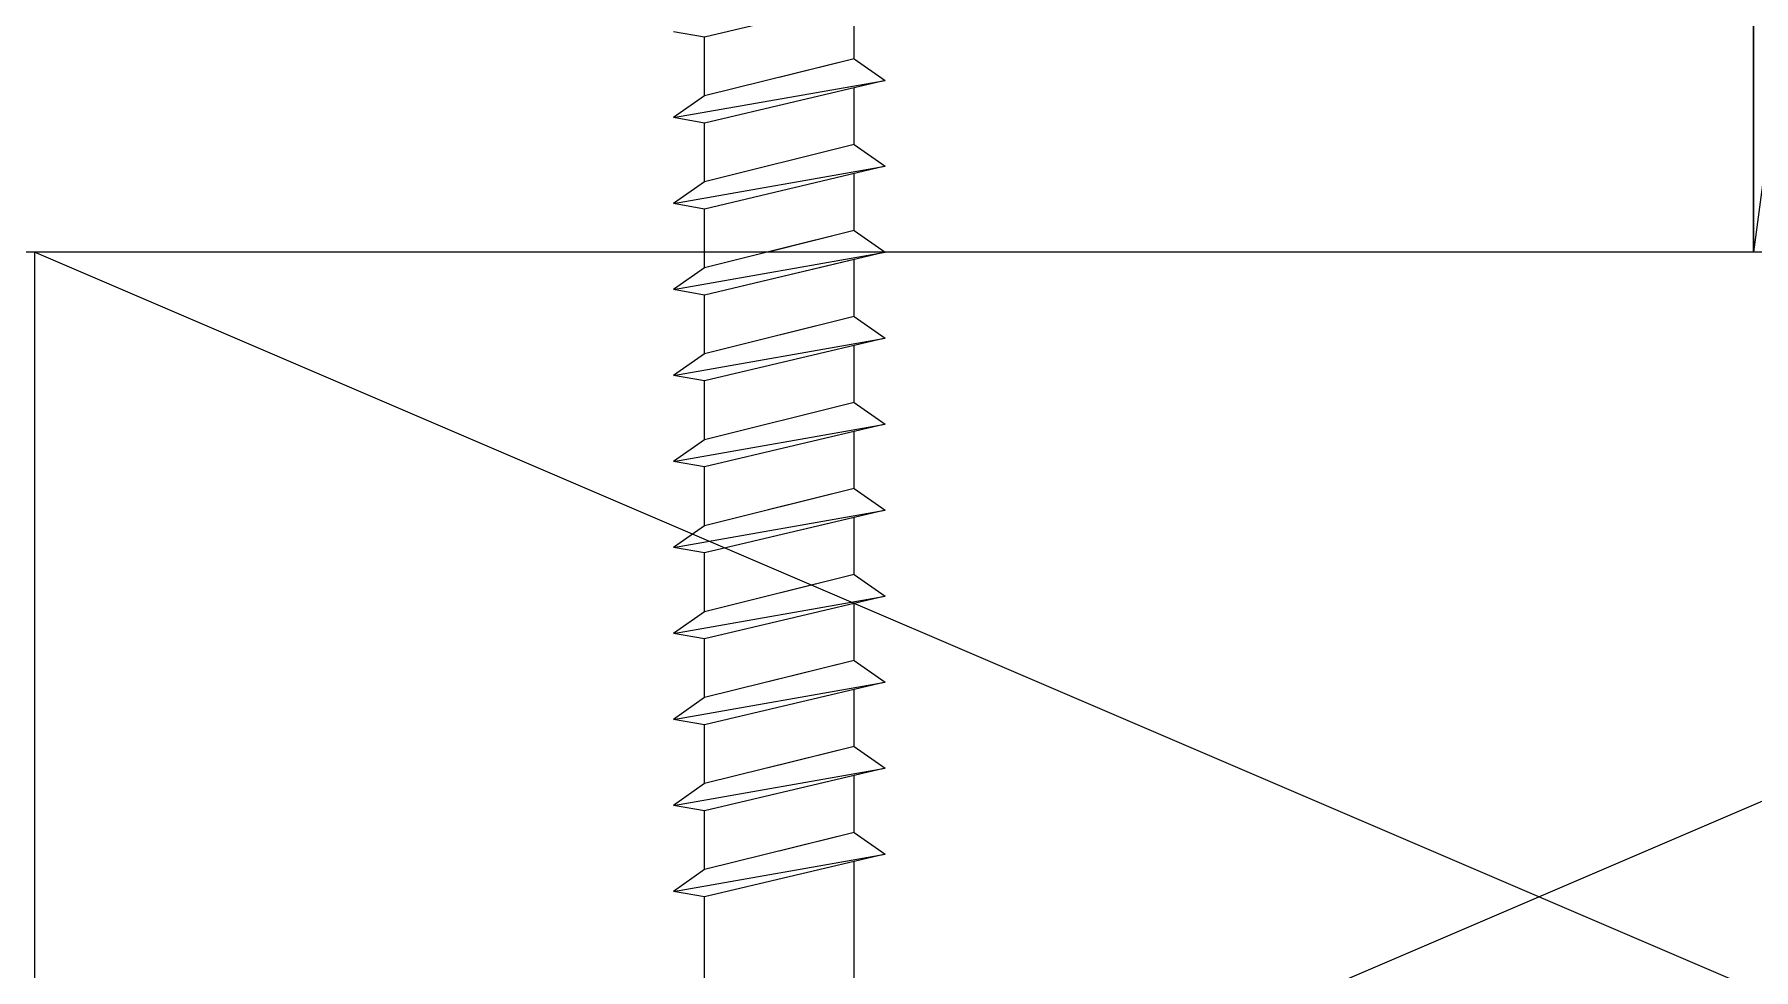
# Model space of a CAD drawing. Header units: inches. Extents: x -2661 to 42767, y -1222 to 9099.
# Drawn here: x -2229.304 to -2227.304, y 2647.681 to 2648.769 of the extents above; entities that cross this region are included whole.
import ezdxf

# ---------------------------------------------------------------- set-up
doc = ezdxf.new("R2010")
doc.units = ezdxf.units.IN
doc.header["$LTSCALE"] = 12
doc.header["$MEASUREMENT"] = 0
doc.layers.get('0').update_dxf_attribs({"linetype": 'CONTINUOUS'})
for name, color, linetype in [('S-EXISTING', 1, 'CONTINUOUS'), ('S-FASTENERS', 2, 'CONTINUOUS'), ('S-SIMPSON', 2, 'CONTINUOUS'), ('S-WOOD', 3, 'CONTINUOUS')]:
    doc.layers.add(name, color=color, linetype=linetype)

# ---------------------------------------------------------------- blocks, each defined once
blk = doc.blocks.new('*U1163')
at = {"layer": 'S-WOOD', "color": 1}
for p, q in [((1.5, -3.5), (0, 0)), ((1.5, 0), (0, -3.5))]:
    blk.add_line(p, q, dxfattribs=at)
at = {"layer": 'S-WOOD', "color": 2}
blk.add_lwpolyline([(1.5, -3.5), (0, -3.5), (0, 0), (1.5, 0)], close=True, dxfattribs=at)
blk = doc.blocks.new('*U1162')
at = {"layer": 'S-WOOD', "color": 1}
blk.add_line((1.5, 0), (0, -11.25), dxfattribs=at)
at = {"layer": 'S-WOOD', "color": 2}
blk.add_lwpolyline([(1.5, -11.25), (0, -11.25), (0, 0), (1.5, 0)], close=True, dxfattribs=at)
blk = doc.blocks.new('*U1658')
blk.add_lwpolyline([(0, 11.25), (0, 0), (3.5, 0), (3.5, 11.25)], close=True)
blk = doc.blocks.new('SDS.25X8-f')
at = {"layer": 'S-SIMPSON'}
for p, q in [((-0.087, -0.536), (-0.087, -3.7912)), ((0.087, -0.5316), (0.087, -3.75))]:
    blk.add_line(p, q, dxfattribs=at)
at = {"layer": 'S-SIMPSON', "color": 1}
for p, q in [((-0.123, -3.7997), (0.087, -3.75)), ((-0.123, -3.7997), (0.087, -3.75)), ((-0.123, -3.7997), (0.087, -3.75)), ((-0.123, -3.7997), (0.087, -3.75)), ((0.123, -3.7563), (-0.123, -3.7997)), ((0.123, -3.7563), (-0.123, -3.7997)), ((0.123, -3.7563), (-0.123, -3.7997)), ((0.123, -3.7563), (-0.123, -3.7997)), ((0.087, -3.75), (0.123, -3.7563)), ((0.087, -3.75), (0.123, -3.7563)), ((0.087, -3.75), (0.123, -3.7563)), ((0.087, -3.75), (0.123, -3.7563)), ((0.087, -3.7816), (0.123, -3.7563)), ((0.087, -3.7816), (0.123, -3.7563)), ((0.087, -3.7816), (0.123, -3.7563)), ((0.087, -3.7816), (0.123, -3.7563)), ((-0.087, -3.8249), (-0.123, -3.7997)), ((-0.087, -3.8249), (-0.123, -3.7997)), ((-0.087, -3.8249), (-0.123, -3.7997)), ((-0.087, -3.8249), (-0.123, -3.7997)), ((-0.087, -3.8249), (-0.123, -3.7997)), ((-0.087, -3.8249), (0.087, -3.7816)), ((-0.087, -3.8249), (0.087, -3.7816)), ((-0.087, -3.8249), (0.087, -3.7816)), ((-0.087, -3.8249), (0.087, -3.7816)), ((0.087, -3.7816), (0.087, -3.85)), ((0.087, -3.7816), (0.087, -3.85)), ((0.087, -3.7816), (0.087, -3.85)), ((0.087, -3.7816), (0.087, -3.85)), ((0.087, -3.7816), (0.087, -3.85)), ((0.087, -3.7816), (0.087, -3.85)), ((0.087, -3.7816), (0.087, -3.85)), ((0.087, -3.7816), (0.087, -3.85)), ((0.087, -3.7816), (0.087, -3.85)), ((0.087, -3.7816), (0.087, -3.85)), ((0.087, -3.7816), (0.087, -3.85)), ((0.087, -3.7816), (0.087, -3.85)), ((0.087, -3.7816), (0.087, -3.85)), ((0.087, -3.7816), (0.087, -3.85)), ((-0.087, -3.8249), (0, -3.8032)), ((-0.087, -3.8249), (-0.087, -3.8912)), ((-0.087, -3.8249), (-0.087, -3.8912)), ((-0.087, -3.8249), (-0.087, -3.8912)), ((-0.087, -3.8249), (-0.087, -3.8912)), ((-0.087, -3.8249), (-0.087, -3.8912)), ((-0.087, -3.8249), (-0.087, -3.8912)), ((-0.087, -3.8249), (-0.087, -3.8912)), ((-0.087, -3.8249), (-0.087, -3.8912)), ((-0.087, -3.8249), (-0.087, -3.8912)), ((-0.087, -3.8249), (-0.087, -3.8912)), ((-0.087, -3.8249), (-0.087, -3.8912)), ((-0.087, -3.8249), (-0.087, -3.8912)), ((-0.087, -3.8249), (-0.087, -3.8912)), ((-0.087, -3.8249), (-0.087, -3.8912)), ((-0.087, -3.8249), (-0.087, -3.8912)), ((-0.087, -3.8249), (-0.087, -3.8912)), ((-0.123, -3.8997), (0.087, -3.85)), ((-0.123, -3.8997), (0.087, -3.85)), ((-0.123, -3.8997), (0.087, -3.85)), ((-0.123, -3.8997), (0.087, -3.85)), ((-0.123, -3.8997), (0.087, -3.85)), ((-0.123, -3.8997), (0.087, -3.85)), ((-0.123, -3.8997), (0.087, -3.85)), ((-0.123, -3.8997), (0.087, -3.85)), ((0.123, -3.8563), (-0.123, -3.8997)), ((0.123, -3.8563), (-0.123, -3.8997)), ((0.123, -3.8563), (-0.123, -3.8997)), ((0.123, -3.8563), (-0.123, -3.8997)), ((0.123, -3.8563), (-0.123, -3.8997)), ((0.123, -3.8563), (-0.123, -3.8997)), ((0.123, -3.8563), (-0.123, -3.8997)), ((0.123, -3.8563), (-0.123, -3.8997)), ((0.123, -3.8563), (-0.123, -3.8997)), ((-0.087, -3.8912), (0.087, -3.85)), ((0.087, -3.85), (0.123, -3.8563)), ((0.087, -3.85), (0.123, -3.8563)), ((0.087, -3.85), (0.123, -3.8563)), ((0.087, -3.85), (0.123, -3.8563)), ((0.087, -3.85), (0.123, -3.8563)), ((0.087, -3.85), (0.123, -3.8563)), ((0.087, -3.85), (0.123, -3.8563)), ((0.087, -3.85), (0.123, -3.8563)), ((0.087, -3.85), (0.123, -3.8563)), ((0.087, -3.8816), (0.123, -3.8563)), ((0.087, -3.8816), (0.123, -3.8563)), ((0.087, -3.8816), (0.123, -3.8563)), ((0.087, -3.8816), (0.123, -3.8563)), ((0.087, -3.8816), (0.123, -3.8563)), ((0.087, -3.8816), (0.123, -3.8563)), ((0.087, -3.8816), (0.123, -3.8563)), ((0.087, -3.8816), (0.123, -3.8563)), ((0.087, -3.8816), (0.123, -3.8563)), ((-0.087, -3.9249), (-0.123, -3.8997)), ((-0.087, -3.9249), (-0.123, -3.8997)), ((-0.087, -3.9249), (-0.123, -3.8997)), ((-0.087, -3.9249), (-0.123, -3.8997)), ((-0.087, -3.9249), (-0.123, -3.8997)), ((-0.087, -3.9249), (-0.123, -3.8997)), ((-0.087, -3.9249), (-0.123, -3.8997)), ((-0.087, -3.9249), (-0.123, -3.8997)), ((-0.087, -3.9249), (-0.123, -3.8997)), ((-0.087, -3.9249), (-0.123, -3.8997)), ((-0.087, -3.9249), (-0.123, -3.8997)), ((-0.087, -3.9249), (-0.123, -3.8997)), ((-0.087, -3.9249), (-0.123, -3.8997)), ((-0.087, -3.9249), (0.087, -3.8816)), ((-0.087, -3.9249), (0.087, -3.8816)), ((-0.087, -3.9249), (0.087, -3.8816)), ((-0.087, -3.9249), (0.087, -3.8816)), ((-0.087, -3.9249), (0.087, -3.8816)), ((-0.087, -3.9249), (0.087, -3.8816)), ((-0.087, -3.9249), (0.087, -3.8816)), ((-0.087, -3.9249), (0.087, -3.8816)), ((-0.087, -3.9249), (0.087, -3.8816)), ((0.087, -3.8816), (0.087, -3.95)), ((0.087, -3.8816), (0.087, -3.95)), ((0.087, -3.8816), (0.087, -3.95)), ((0.087, -3.8816), (0.087, -3.95)), ((0.087, -3.8816), (0.087, -3.95)), ((0.087, -3.8816), (0.087, -3.95)), ((0.087, -3.8816), (0.087, -3.95)), ((0.087, -3.8816), (0.087, -3.95)), ((0.087, -3.8816), (0.087, -3.95)), ((0.087, -3.8816), (0.087, -3.95)), ((0.087, -3.8816), (0.087, -3.95)), ((0.087, -3.8816), (0.087, -3.95)), ((0.087, -3.8816), (0.087, -3.95)), ((0.087, -3.8816), (0.087, -3.95)), ((0.087, -3.8816), (0.087, -3.95)), ((0.087, -3.8816), (0.087, -3.95)), ((0.087, -3.8816), (0.087, -3.95)), ((0.087, -3.8816), (0.087, -3.95)), ((0.087, -3.8816), (0.087, -3.95)), ((0.087, -3.8816), (0.087, -3.95)), ((0.087, -3.8816), (0.087, -3.95)), ((-0.087, -3.9249), (0.013, -3.9)), ((-0.087, -3.9249), (0.013, -3.9)), ((-0.087, -3.9249), (0.013, -3.9)), ((-0.087, -3.9249), (0, -3.9032)), ((-0.087, -3.9249), (-0.087, -3.9912)), ((-0.087, -3.9249), (-0.087, -3.9912)), ((-0.087, -3.9249), (-0.087, -3.9912)), ((-0.087, -3.9249), (-0.087, -3.9912)), ((-0.087, -3.9249), (-0.087, -3.9912)), ((-0.087, -3.9249), (-0.087, -3.9912)), ((-0.087, -3.9249), (-0.087, -3.9912)), ((-0.087, -3.9249), (-0.087, -3.9912)), ((-0.087, -3.9249), (-0.087, -3.9912)), ((-0.087, -3.9249), (-0.087, -3.9912)), ((-0.087, -3.9249), (-0.087, -3.9912)), ((-0.087, -3.9249), (-0.087, -3.9912)), ((-0.087, -3.9249), (-0.087, -3.9912)), ((-0.087, -3.9249), (-0.087, -3.9912)), ((-0.087, -3.9249), (-0.087, -3.9912)), ((-0.087, -3.9249), (-0.087, -3.9912)), ((-0.087, -3.9249), (-0.087, -3.9912)), ((-0.087, -3.9249), (-0.087, -3.9912)), ((-0.087, -3.9249), (-0.087, -3.9912)), ((-0.087, -3.9249), (-0.087, -3.9912)), ((-0.087, -3.9249), (-0.087, -3.9912)), ((-0.123, -3.9997), (0.087, -3.95)), ((-0.123, -3.9997), (0.087, -3.95)), ((-0.123, -3.9997), (0.087, -3.95)), ((-0.123, -3.9997), (0.087, -3.95)), ((-0.123, -3.9997), (0.087, -3.95)), ((-0.123, -3.9997), (0.087, -3.95)), ((-0.123, -3.9997), (0.087, -3.95)), ((-0.123, -3.9997), (0.087, -3.95)), ((-0.123, -3.9997), (0.087, -3.95)), ((-0.123, -3.9997), (0.087, -3.95)), ((-0.123, -3.9997), (0.087, -3.95)), ((-0.123, -3.9997), (0.087, -3.95)), ((0.123, -3.9563), (-0.123, -3.9997)), ((0.123, -3.9563), (-0.123, -3.9997)), ((0.123, -3.9563), (-0.123, -3.9997)), ((0.123, -3.9563), (-0.123, -3.9997)), ((0.123, -3.9563), (-0.123, -3.9997)), ((0.123, -3.9563), (-0.123, -3.9997)), ((0.123, -3.9563), (-0.123, -3.9997)), ((0.123, -3.9563), (-0.123, -3.9997)), ((0.123, -3.9563), (-0.123, -3.9997)), ((0.123, -3.9563), (-0.123, -3.9997)), ((0.123, -3.9563), (-0.123, -3.9997)), ((0.123, -3.9563), (-0.123, -3.9997)), ((0.087, -3.95), (0.123, -3.9563)), ((0.087, -3.95), (0.123, -3.9563)), ((0.087, -3.95), (0.123, -3.9563)), ((0.087, -3.95), (0.123, -3.9563)), ((0.087, -3.95), (0.123, -3.9563)), ((0.087, -3.95), (0.123, -3.9563)), ((0.087, -3.95), (0.123, -3.9563)), ((0.087, -3.95), (0.123, -3.9563)), ((0.087, -3.95), (0.123, -3.9563)), ((0.087, -3.95), (0.123, -3.9563)), ((0.087, -3.95), (0.123, -3.9563)), ((0.087, -3.95), (0.123, -3.9563)), ((0.087, -3.9816), (0.123, -3.9563)), ((0.087, -3.9816), (0.123, -3.9563)), ((0.087, -3.9816), (0.123, -3.9563)), ((0.087, -3.9816), (0.123, -3.9563)), ((0.087, -3.9816), (0.123, -3.9563)), ((0.087, -3.9816), (0.123, -3.9563)), ((0.087, -3.9816), (0.123, -3.9563)), ((0.087, -3.9816), (0.123, -3.9563)), ((0.087, -3.9816), (0.123, -3.9563)), ((0.087, -3.9816), (0.123, -3.9563)), ((0.087, -3.9816), (0.123, -3.9563)), ((0.087, -3.9816), (0.123, -3.9563)), ((-0.087, -4.0249), (-0.123, -3.9997)), ((-0.087, -4.0249), (-0.123, -3.9997)), ((-0.087, -4.0249), (-0.123, -3.9997)), ((-0.087, -4.0249), (-0.123, -3.9997)), ((-0.087, -4.0249), (-0.123, -3.9997)), ((-0.087, -4.0249), (-0.123, -3.9997)), ((-0.087, -4.0249), (-0.123, -3.9997)), ((-0.087, -4.0249), (-0.123, -3.9997)), ((-0.087, -4.0249), (-0.123, -3.9997)), ((-0.087, -4.0249), (-0.123, -3.9997)), ((-0.087, -4.0249), (-0.123, -3.9997)), ((-0.087, -4.0249), (-0.123, -3.9997)), ((-0.087, -4.0249), (-0.123, -3.9997)), ((-0.087, -4.0249), (-0.123, -3.9997)), ((-0.087, -4.0249), (-0.123, -3.9997)), ((-0.087, -4.0249), (0.087, -3.9816)), ((-0.087, -4.0249), (0.087, -3.9816)), ((-0.087, -4.0249), (0.087, -3.9816)), ((-0.087, -4.0249), (0.087, -3.9816)), ((-0.087, -4.0249), (0.087, -3.9816)), ((-0.087, -4.0249), (0.087, -3.9816)), ((-0.087, -4.0249), (0.087, -3.9816)), ((-0.087, -4.0249), (0.087, -3.9816)), ((-0.087, -4.0249), (0.087, -3.9816)), ((-0.087, -4.0249), (0.087, -3.9816)), ((-0.087, -4.0249), (0.087, -3.9816)), ((-0.087, -4.0249), (0.087, -3.9816)), ((-0.087, -4.0249), (0.013, -4)), ((-0.087, -4.0249), (0.013, -4)), ((-0.087, -4.0249), (0.013, -4)), ((0.087, -3.9816), (0.087, -4.05)), ((0.087, -3.9816), (0.087, -4.05)), ((0.087, -3.9816), (0.087, -4.05)), ((0.087, -3.9816), (0.087, -4.05)), ((0.087, -3.9816), (0.087, -4.05)), ((0.087, -3.9816), (0.087, -4.05)), ((0.087, -3.9816), (0.087, -4.05)), ((0.087, -3.9816), (0.087, -4.05)), ((0.087, -3.9816), (0.087, -4.05)), ((0.087, -3.9816), (0.087, -4.05)), ((0.087, -3.9816), (0.087, -4.05)), ((0.087, -3.9816), (0.087, -4.05)), ((0.087, -3.9816), (0.087, -4.05)), ((0.087, -3.9816), (0.087, -4.05)), ((0.087, -3.9816), (0.087, -4.05)), ((0.087, -3.9816), (0.087, -4.05)), ((0.087, -3.9816), (0.087, -4.05)), ((0.087, -3.9816), (0.087, -4.05)), ((0.087, -3.9816), (0.087, -4.05)), ((0.087, -3.9816), (0.087, -4.05)), ((0.087, -3.9816), (0.087, -4.05)), ((0.087, -3.9816), (0.087, -4.05)), ((0.087, -3.9816), (0.087, -4.05)), ((0.087, -3.9816), (0.087, -4.05)), ((0.087, -3.9816), (0.087, -4.05)), ((-0.087, -4.0249), (-0.087, -4.0912)), ((-0.087, -4.0249), (-0.087, -4.0912)), ((-0.087, -4.0249), (-0.087, -4.0912)), ((-0.087, -4.0249), (-0.087, -4.0912)), ((-0.087, -4.0249), (-0.087, -4.0912)), ((-0.087, -4.0249), (-0.087, -4.0912)), ((-0.087, -4.0249), (-0.087, -4.0912)), ((-0.087, -4.0249), (-0.087, -4.0912)), ((-0.087, -4.0249), (-0.087, -4.0912)), ((-0.087, -4.0249), (-0.087, -4.0912)), ((-0.087, -4.0249), (-0.087, -4.0912)), ((-0.087, -4.0249), (-0.087, -4.0912)), ((-0.087, -4.0249), (-0.087, -4.0912)), ((-0.087, -4.0249), (-0.087, -4.0912)), ((-0.087, -4.0249), (-0.087, -4.0912)), ((-0.087, -4.0249), (-0.087, -4.0912)), ((-0.087, -4.0249), (-0.087, -4.0912)), ((-0.087, -4.0249), (-0.087, -4.0912)), ((-0.087, -4.0249), (-0.087, -4.0912)), ((-0.087, -4.0249), (-0.087, -4.0912)), ((-0.087, -4.0249), (-0.087, -4.0912)), ((-0.087, -4.0249), (-0.087, -4.0912)), ((-0.087, -4.0249), (-0.087, -4.0912)), ((-0.087, -4.0249), (-0.087, -4.0912)), ((-0.087, -4.0249), (-0.087, -4.0912)), ((-0.123, -4.0997), (0.087, -4.05)), ((-0.123, -4.0997), (0.087, -4.05)), ((-0.123, -4.0997), (0.087, -4.05)), ((-0.123, -4.0997), (0.087, -4.05)), ((-0.123, -4.0997), (0.087, -4.05)), ((-0.123, -4.0997), (0.087, -4.05)), ((-0.123, -4.0997), (0.087, -4.05)), ((-0.123, -4.0997), (0.087, -4.05)), ((-0.123, -4.0997), (0.087, -4.05)), ((-0.123, -4.0997), (0.087, -4.05)), ((-0.123, -4.0997), (0.087, -4.05)), ((-0.123, -4.0997), (0.087, -4.05)), ((-0.123, -4.0997), (0.087, -4.05)), ((-0.123, -4.0997), (0.087, -4.05)), ((-0.123, -4.0997), (0.087, -4.05)), ((-0.123, -4.0997), (0.087, -4.05)), ((-0.123, -4.0997), (0.087, -4.05)), ((-0.123, -4.0997), (0.087, -4.05)), ((-0.123, -4.0997), (0.087, -4.05)), ((0.123, -4.0563), (-0.123, -4.0997)), ((0.123, -4.0563), (-0.123, -4.0997)), ((0.123, -4.0563), (-0.123, -4.0997)), ((0.123, -4.0563), (-0.123, -4.0997)), ((0.123, -4.0563), (-0.123, -4.0997)), ((0.123, -4.0563), (-0.123, -4.0997)), ((0.123, -4.0563), (-0.123, -4.0997)), ((0.123, -4.0563), (-0.123, -4.0997)), ((0.123, -4.0563), (-0.123, -4.0997)), ((0.123, -4.0563), (-0.123, -4.0997)), ((0.123, -4.0563), (-0.123, -4.0997)), ((0.123, -4.0563), (-0.123, -4.0997)), ((0.123, -4.0563), (-0.123, -4.0997)), ((0.123, -4.0563), (-0.123, -4.0997)), ((0.123, -4.0563), (-0.123, -4.0997)), ((0.123, -4.0563), (-0.123, -4.0997)), ((0.123, -4.0563), (-0.123, -4.0997)), ((0.123, -4.0563), (-0.123, -4.0997)), ((0.123, -4.0563), (-0.123, -4.0997)), ((0.087, -4.05), (0.123, -4.0563)), ((0.087, -4.05), (0.123, -4.0563)), ((0.087, -4.05), (0.123, -4.0563)), ((0.087, -4.05), (0.123, -4.0563)), ((0.087, -4.05), (0.123, -4.0563)), ((0.087, -4.05), (0.123, -4.0563)), ((0.087, -4.05), (0.123, -4.0563)), ((0.087, -4.05), (0.123, -4.0563)), ((0.087, -4.05), (0.123, -4.0563)), ((0.087, -4.05), (0.123, -4.0563)), ((0.087, -4.05), (0.123, -4.0563)), ((0.087, -4.05), (0.123, -4.0563)), ((0.087, -4.05), (0.123, -4.0563)), ((0.087, -4.05), (0.123, -4.0563)), ((0.087, -4.05), (0.123, -4.0563)), ((0.087, -4.05), (0.123, -4.0563)), ((0.087, -4.05), (0.123, -4.0563)), ((0.087, -4.05), (0.123, -4.0563)), ((0.087, -4.05), (0.123, -4.0563)), ((0.087, -4.0816), (0.123, -4.0563)), ((0.087, -4.0816), (0.123, -4.0563)), ((0.087, -4.0816), (0.123, -4.0563)), ((0.087, -4.0816), (0.123, -4.0563)), ((0.087, -4.0816), (0.123, -4.0563)), ((0.087, -4.0816), (0.123, -4.0563)), ((0.087, -4.0816), (0.123, -4.0563)), ((0.087, -4.0816), (0.123, -4.0563)), ((0.087, -4.0816), (0.123, -4.0563)), ((0.087, -4.0816), (0.123, -4.0563)), ((0.087, -4.0816), (0.123, -4.0563)), ((0.087, -4.0816), (0.123, -4.0563)), ((0.087, -4.0816), (0.123, -4.0563)), ((0.087, -4.0816), (0.123, -4.0563)), ((0.087, -4.0816), (0.123, -4.0563)), ((0.087, -4.0816), (0.123, -4.0563)), ((0.087, -4.0816), (0.123, -4.0563)), ((0.087, -4.0816), (0.123, -4.0563)), ((0.087, -4.0816), (0.123, -4.0563)), ((-0.087, -4.1249), (-0.123, -4.0997)), ((-0.087, -4.1249), (-0.123, -4.0997)), ((-0.087, -4.1249), (-0.123, -4.0997)), ((-0.087, -4.1249), (-0.123, -4.0997)), ((-0.087, -4.1249), (-0.123, -4.0997)), ((-0.087, -4.1249), (-0.123, -4.0997)), ((-0.087, -4.1249), (-0.123, -4.0997)), ((-0.087, -4.1249), (-0.123, -4.0997)), ((-0.087, -4.1249), (-0.123, -4.0997)), ((-0.087, -4.1249), (-0.123, -4.0997)), ((-0.087, -4.1249), (-0.123, -4.0997)), ((-0.087, -4.1249), (-0.123, -4.0997)), ((-0.087, -4.1249), (-0.123, -4.0997)), ((-0.087, -4.1249), (-0.123, -4.0997)), ((-0.087, -4.1249), (-0.123, -4.0997)), ((-0.087, -4.1249), (-0.123, -4.0997)), ((-0.087, -4.1249), (-0.123, -4.0997)), ((-0.087, -4.1249), (-0.123, -4.0997)), ((-0.087, -4.1249), (-0.123, -4.0997)), ((-0.087, -4.1249), (-0.123, -4.0997)), ((-0.087, -4.1249), (-0.123, -4.0997)), ((-0.087, -4.1249), (-0.123, -4.0997)), ((-0.087, -4.1249), (-0.123, -4.0997)), ((-0.087, -4.1249), (0.087, -4.0816)), ((-0.087, -4.1249), (0.087, -4.0816)), ((-0.087, -4.1249), (0.087, -4.0816)), ((-0.087, -4.1249), (0.087, -4.0816)), ((-0.087, -4.1249), (0.087, -4.0816)), ((-0.087, -4.1249), (0.087, -4.0816)), ((-0.087, -4.1249), (0.087, -4.0816)), ((-0.087, -4.1249), (0.087, -4.0816)), ((-0.087, -4.1249), (0.087, -4.0816)), ((-0.087, -4.1249), (0.087, -4.0816)), ((-0.087, -4.1249), (0.087, -4.0816)), ((-0.087, -4.1249), (0.087, -4.0816)), ((-0.087, -4.1249), (0.087, -4.0816)), ((-0.087, -4.1249), (0.087, -4.0816)), ((-0.087, -4.1249), (0.087, -4.0816)), ((-0.087, -4.1249), (0.087, -4.0816)), ((-0.087, -4.1249), (0.087, -4.0816)), ((-0.087, -4.1249), (0.087, -4.0816)), ((-0.087, -4.1249), (0.087, -4.0816)), ((0.087, -4.0816), (0.087, -4.15)), ((0.087, -4.0816), (0.087, -4.15)), ((0.087, -4.0816), (0.087, -4.15)), ((0.087, -4.0816), (0.087, -4.15)), ((0.087, -4.0816), (0.087, -4.15)), ((0.087, -4.0816), (0.087, -4.15)), ((0.087, -4.0816), (0.087, -4.15)), ((0.087, -4.0816), (0.087, -4.15)), ((0.087, -4.0816), (0.087, -4.15)), ((0.087, -4.0816), (0.087, -4.15)), ((0.087, -4.0816), (0.087, -4.15)), ((0.087, -4.0816), (0.087, -4.15)), ((-0.087, -4.1249), (0, -4.1032)), ((-0.087, -4.1249), (0, -4.1032)), ((-0.087, -4.1249), (0, -4.1032)), ((-0.087, -4.1249), (0, -4.1032)), ((-0.087, -4.1249), (-0.087, -4.1912)), ((-0.087, -4.1249), (-0.087, -4.1912)), ((-0.087, -4.1249), (-0.087, -4.1912)), ((-0.087, -4.1249), (-0.087, -4.1912)), ((-0.087, -4.1249), (-0.087, -4.1912)), ((-0.087, -4.1249), (-0.087, -4.1912)), ((-0.087, -4.1249), (-0.087, -4.1912)), ((-0.087, -4.1249), (-0.087, -4.1912)), ((-0.087, -4.1249), (-0.087, -4.1912)), ((-0.087, -4.1249), (-0.087, -4.1912)), ((-0.087, -4.1249), (-0.087, -4.1912)), ((-0.087, -4.1249), (-0.087, -4.1912)), ((-0.087, -4.1249), (-0.087, -4.1912)), ((-0.087, -4.1249), (-0.087, -4.1912)), ((-0.123, -4.1997), (0.087, -4.15)), ((-0.123, -4.1997), (0.087, -4.15)), ((-0.123, -4.1997), (0.087, -4.15)), ((-0.123, -4.1997), (0.087, -4.15)), ((-0.123, -4.1997), (0.087, -4.15)), ((-0.123, -4.1997), (0.087, -4.15)), ((-0.123, -4.1997), (0.087, -4.15)), ((-0.123, -4.1997), (0.087, -4.15)), ((0.123, -4.1563), (-0.123, -4.1997)), ((0.123, -4.1563), (-0.123, -4.1997)), ((0.123, -4.1563), (-0.123, -4.1997)), ((0.123, -4.1563), (-0.123, -4.1997)), ((0.123, -4.1563), (-0.123, -4.1997)), ((0.123, -4.1563), (-0.123, -4.1997)), ((0.123, -4.1563), (-0.123, -4.1997)), ((0.123, -4.1563), (-0.123, -4.1997)), ((0.123, -4.1563), (-0.123, -4.1997)), ((-0.087, -4.1912), (0.087, -4.15)), ((0.087, -4.15), (0.123, -4.1563)), ((0.087, -4.15), (0.123, -4.1563)), ((0.087, -4.15), (0.123, -4.1563)), ((0.087, -4.15), (0.123, -4.1563)), ((0.087, -4.15), (0.123, -4.1563)), ((0.087, -4.15), (0.123, -4.1563)), ((0.087, -4.15), (0.123, -4.1563)), ((0.087, -4.15), (0.123, -4.1563)), ((0.087, -4.15), (0.123, -4.1563)), ((0.087, -4.1816), (0.123, -4.1563)), ((0.087, -4.1816), (0.123, -4.1563)), ((0.087, -4.1816), (0.123, -4.1563)), ((0.087, -4.1816), (0.123, -4.1563)), ((0.087, -4.1816), (0.123, -4.1563)), ((0.087, -4.1816), (0.123, -4.1563)), ((0.087, -4.1816), (0.123, -4.1563)), ((0.087, -4.1816), (0.123, -4.1563)), ((0.087, -4.1816), (0.123, -4.1563)), ((-0.087, -4.2249), (-0.123, -4.1997)), ((-0.087, -4.2249), (-0.123, -4.1997)), ((-0.087, -4.2249), (-0.123, -4.1997)), ((-0.087, -4.2249), (-0.123, -4.1997)), ((-0.087, -4.2249), (-0.123, -4.1997)), ((-0.087, -4.2249), (-0.123, -4.1997)), ((-0.087, -4.2249), (-0.123, -4.1997)), ((-0.087, -4.2249), (-0.123, -4.1997)), ((-0.087, -4.2249), (-0.123, -4.1997)), ((-0.087, -4.2249), (-0.123, -4.1997)), ((-0.087, -4.2249), (-0.123, -4.1997)), ((-0.087, -4.2249), (-0.123, -4.1997)), ((-0.087, -4.2249), (-0.123, -4.1997)), ((-0.087, -4.2249), (0.087, -4.1816)), ((-0.087, -4.2249), (0.087, -4.1816)), ((-0.087, -4.2249), (0.087, -4.1816)), ((-0.087, -4.2249), (0.087, -4.1816)), ((-0.087, -4.2249), (0.087, -4.1816)), ((-0.087, -4.2249), (0.087, -4.1816)), ((-0.087, -4.2249), (0.087, -4.1816)), ((-0.087, -4.2249), (0.087, -4.1816)), ((-0.087, -4.2249), (0.087, -4.1816)), ((0.087, -4.1816), (0.087, -4.25)), ((0.087, -4.1816), (0.087, -4.25)), ((0.087, -4.1816), (0.087, -4.25)), ((0.087, -4.1816), (0.087, -4.25)), ((0.087, -4.1816), (0.087, -4.25)), ((0.087, -4.1816), (0.087, -4.25)), ((0.087, -4.1816), (0.087, -4.25)), ((0.087, -4.1816), (0.087, -4.25)), ((0.087, -4.1816), (0.087, -4.25)), ((0.087, -4.1816), (0.087, -4.25)), ((0.087, -4.1816), (0.087, -4.25)), ((0.087, -4.1816), (0.087, -4.25)), ((0.087, -4.1816), (0.087, -4.25)), ((0.087, -4.1816), (0.087, -4.25)), ((0.087, -4.1816), (0.087, -4.25)), ((0.087, -4.1816), (0.087, -4.25)), ((0.087, -4.1816), (0.087, -4.25)), ((-0.087, -4.2249), (0.013, -4.2)), ((-0.087, -4.2249), (0.013, -4.2)), ((-0.087, -4.2249), (0.013, -4.2)), ((-0.087, -4.2249), (0, -4.2032)), ((-0.087, -4.2249), (-0.087, -4.2912)), ((-0.087, -4.2249), (-0.087, -4.2912)), ((-0.087, -4.2249), (-0.087, -4.2912)), ((-0.087, -4.2249), (-0.087, -4.2912)), ((-0.087, -4.2249), (-0.087, -4.2912)), ((-0.087, -4.2249), (-0.087, -4.2912)), ((-0.087, -4.2249), (-0.087, -4.2912)), ((-0.087, -4.2249), (-0.087, -4.2912)), ((-0.087, -4.2249), (-0.087, -4.2912)), ((-0.087, -4.2249), (-0.087, -4.2912)), ((-0.087, -4.2249), (-0.087, -4.2912)), ((-0.087, -4.2249), (-0.087, -4.2912)), ((-0.087, -4.2249), (-0.087, -4.2912)), ((-0.087, -4.2249), (-0.087, -4.2912)), ((-0.087, -4.2249), (-0.087, -4.2912)), ((-0.087, -4.2249), (-0.087, -4.2912)), ((-0.123, -4.2997), (0.087, -4.25)), ((-0.123, -4.2997), (0.087, -4.25)), ((-0.123, -4.2997), (0.087, -4.25)), ((-0.123, -4.2997), (0.087, -4.25)), ((-0.123, -4.2997), (0.087, -4.25)), ((-0.123, -4.2997), (0.087, -4.25)), ((-0.123, -4.2997), (0.087, -4.25)), ((-0.123, -4.2997), (0.087, -4.25)), ((-0.123, -4.2997), (0.087, -4.25)), ((-0.123, -4.2997), (0.087, -4.25)), ((-0.123, -4.2997), (0.087, -4.25)), ((-0.123, -4.2997), (0.087, -4.25)), ((0.123, -4.2563), (-0.123, -4.2997)), ((0.123, -4.2563), (-0.123, -4.2997)), ((0.123, -4.2563), (-0.123, -4.2997)), ((0.123, -4.2563), (-0.123, -4.2997)), ((0.123, -4.2563), (-0.123, -4.2997)), ((0.123, -4.2563), (-0.123, -4.2997)), ((0.123, -4.2563), (-0.123, -4.2997)), ((0.123, -4.2563), (-0.123, -4.2997)), ((0.123, -4.2563), (-0.123, -4.2997)), ((0.123, -4.2563), (-0.123, -4.2997)), ((0.123, -4.2563), (-0.123, -4.2997)), ((0.123, -4.2563), (-0.123, -4.2997)), ((0.087, -4.25), (0.123, -4.2563)), ((0.087, -4.25), (0.123, -4.2563)), ((0.087, -4.25), (0.123, -4.2563)), ((0.087, -4.25), (0.123, -4.2563)), ((0.087, -4.25), (0.123, -4.2563)), ((0.087, -4.25), (0.123, -4.2563)), ((0.087, -4.25), (0.123, -4.2563)), ((0.087, -4.25), (0.123, -4.2563)), ((0.087, -4.25), (0.123, -4.2563)), ((0.087, -4.25), (0.123, -4.2563)), ((0.087, -4.25), (0.123, -4.2563)), ((0.087, -4.25), (0.123, -4.2563)), ((0.087, -4.2816), (0.123, -4.2563)), ((0.087, -4.2816), (0.123, -4.2563)), ((0.087, -4.2816), (0.123, -4.2563)), ((0.087, -4.2816), (0.123, -4.2563)), ((0.087, -4.2816), (0.123, -4.2563)), ((0.087, -4.2816), (0.123, -4.2563)), ((0.087, -4.2816), (0.123, -4.2563)), ((0.087, -4.2816), (0.123, -4.2563)), ((0.087, -4.2816), (0.123, -4.2563)), ((0.087, -4.2816), (0.123, -4.2563)), ((0.087, -4.2816), (0.123, -4.2563)), ((0.087, -4.2816), (0.123, -4.2563)), ((-0.087, -4.3249), (-0.123, -4.2997)), ((-0.087, -4.3249), (-0.123, -4.2997)), ((-0.087, -4.3249), (-0.123, -4.2997)), ((-0.087, -4.3249), (-0.123, -4.2997)), ((-0.087, -4.3249), (-0.123, -4.2997)), ((-0.087, -4.3249), (-0.123, -4.2997)), ((-0.087, -4.3249), (-0.123, -4.2997)), ((-0.087, -4.3249), (-0.123, -4.2997)), ((-0.087, -4.3249), (-0.123, -4.2997)), ((-0.087, -4.3249), (-0.123, -4.2997)), ((-0.087, -4.3249), (-0.123, -4.2997)), ((-0.087, -4.3249), (-0.123, -4.2997)), ((-0.087, -4.3249), (0.087, -4.2816)), ((-0.087, -4.3249), (0.087, -4.2816)), ((-0.087, -4.3249), (0.087, -4.2816)), ((-0.087, -4.3249), (0.087, -4.2816)), ((-0.087, -4.3249), (0.087, -4.2816)), ((-0.087, -4.3249), (0.087, -4.2816)), ((-0.087, -4.3249), (0.087, -4.2816)), ((-0.087, -4.3249), (0.087, -4.2816)), ((-0.087, -4.3249), (0.087, -4.2816)), ((-0.087, -4.3249), (0.087, -4.2816)), ((-0.087, -4.3249), (0.087, -4.2816)), ((-0.087, -4.3249), (0.087, -4.2816)), ((0.087, -4.2816), (0.087, -4.35)), ((0.087, -4.2816), (0.087, -4.35)), ((0.087, -4.2816), (0.087, -4.35)), ((0.087, -4.2816), (0.087, -4.35)), ((0.087, -4.2816), (0.087, -4.35)), ((0.087, -4.2816), (0.087, -4.35)), ((0.087, -4.2816), (0.087, -4.35)), ((0.087, -4.2816), (0.087, -4.35)), ((0.087, -4.2816), (0.087, -4.35)), ((0.087, -4.2816), (0.087, -4.35)), ((0.087, -4.2816), (0.087, -4.35)), ((0.087, -4.2816), (0.087, -4.35)), ((0.087, -4.2816), (0.087, -4.35)), ((0.087, -4.2816), (0.087, -4.35)), ((0.087, -4.2816), (0.087, -4.35)), ((0.087, -4.2816), (0.087, -4.35)), ((0.087, -4.2816), (0.087, -4.35)), ((-0.087, -4.3249), (-0.087, -4.3912)), ((-0.087, -4.3249), (-0.087, -4.3912)), ((-0.087, -4.3249), (-0.087, -4.3912)), ((-0.087, -4.3249), (-0.087, -4.3912)), ((-0.087, -4.3249), (-0.087, -4.3912)), ((-0.087, -4.3249), (-0.087, -4.3912)), ((-0.087, -4.3249), (-0.087, -4.3912)), ((-0.087, -4.3249), (-0.087, -4.3912)), ((-0.087, -4.3249), (-0.087, -4.3912)), ((-0.087, -4.3249), (-0.087, -4.3912)), ((-0.087, -4.3249), (-0.087, -4.3912)), ((-0.087, -4.3249), (-0.087, -4.3912)), ((-0.087, -4.3249), (-0.087, -4.3912)), ((-0.087, -4.3249), (-0.087, -4.3912)), ((-0.087, -4.3249), (-0.087, -4.3912)), ((-0.087, -4.3249), (-0.087, -4.3912)), ((-0.087, -4.3249), (-0.087, -4.3912)), ((-0.123, -4.3997), (0.087, -4.35)), ((-0.123, -4.3997), (0.087, -4.35)), ((-0.123, -4.3997), (0.087, -4.35)), ((-0.123, -4.3997), (0.087, -4.35)), ((-0.123, -4.3997), (0.087, -4.35)), ((-0.123, -4.3997), (0.087, -4.35)), ((-0.123, -4.3997), (0.087, -4.35)), ((-0.123, -4.3997), (0.087, -4.35)), ((-0.123, -4.3997), (0.087, -4.35)), ((-0.123, -4.3997), (0.087, -4.35)), ((-0.123, -4.3997), (0.087, -4.35)), ((-0.123, -4.3997), (0.087, -4.35)), ((-0.123, -4.3997), (0.087, -4.35)), ((-0.123, -4.3997), (0.087, -4.35)), ((-0.123, -4.3997), (0.087, -4.35)), ((0.123, -4.3563), (-0.123, -4.3997)), ((0.123, -4.3563), (-0.123, -4.3997)), ((0.123, -4.3563), (-0.123, -4.3997)), ((0.123, -4.3563), (-0.123, -4.3997)), ((0.123, -4.3563), (-0.123, -4.3997)), ((0.123, -4.3563), (-0.123, -4.3997)), ((0.123, -4.3563), (-0.123, -4.3997)), ((0.123, -4.3563), (-0.123, -4.3997)), ((0.123, -4.3563), (-0.123, -4.3997)), ((0.123, -4.3563), (-0.123, -4.3997)), ((0.123, -4.3563), (-0.123, -4.3997)), ((0.123, -4.3563), (-0.123, -4.3997)), ((0.123, -4.3563), (-0.123, -4.3997)), ((0.123, -4.3563), (-0.123, -4.3997)), ((0.123, -4.3563), (-0.123, -4.3997)), ((0.087, -4.35), (0.123, -4.3563)), ((0.087, -4.35), (0.123, -4.3563)), ((0.087, -4.35), (0.123, -4.3563)), ((0.087, -4.35), (0.123, -4.3563)), ((0.087, -4.35), (0.123, -4.3563)), ((0.087, -4.35), (0.123, -4.3563)), ((0.087, -4.35), (0.123, -4.3563)), ((0.087, -4.35), (0.123, -4.3563)), ((0.087, -4.35), (0.123, -4.3563)), ((0.087, -4.35), (0.123, -4.3563)), ((0.087, -4.35), (0.123, -4.3563)), ((0.087, -4.35), (0.123, -4.3563)), ((0.087, -4.35), (0.123, -4.3563)), ((0.087, -4.35), (0.123, -4.3563)), ((0.087, -4.35), (0.123, -4.3563)), ((0.087, -4.3816), (0.123, -4.3563)), ((0.087, -4.3816), (0.123, -4.3563)), ((0.087, -4.3816), (0.123, -4.3563)), ((0.087, -4.3816), (0.123, -4.3563)), ((0.087, -4.3816), (0.123, -4.3563)), ((0.087, -4.3816), (0.123, -4.3563)), ((0.087, -4.3816), (0.123, -4.3563)), ((0.087, -4.3816), (0.123, -4.3563)), ((0.087, -4.3816), (0.123, -4.3563)), ((0.087, -4.3816), (0.123, -4.3563)), ((0.087, -4.3816), (0.123, -4.3563)), ((0.087, -4.3816), (0.123, -4.3563)), ((0.087, -4.3816), (0.123, -4.3563)), ((0.087, -4.3816), (0.123, -4.3563)), ((0.087, -4.3816), (0.123, -4.3563)), ((-0.087, -4.4249), (-0.123, -4.3997)), ((-0.087, -4.4249), (-0.123, -4.3997)), ((-0.087, -4.4249), (-0.123, -4.3997)), ((-0.087, -4.4249), (-0.123, -4.3997)), ((-0.087, -4.4249), (-0.123, -4.3997)), ((-0.087, -4.4249), (-0.123, -4.3997)), ((-0.087, -4.4249), (-0.123, -4.3997)), ((-0.087, -4.4249), (-0.123, -4.3997)), ((-0.087, -4.4249), (-0.123, -4.3997)), ((-0.087, -4.4249), (-0.123, -4.3997)), ((-0.087, -4.4249), (-0.123, -4.3997)), ((-0.087, -4.4249), (-0.123, -4.3997)), ((-0.087, -4.4249), (-0.123, -4.3997)), ((-0.087, -4.4249), (-0.123, -4.3997)), ((-0.087, -4.4249), (-0.123, -4.3997)), ((-0.087, -4.4249), (-0.123, -4.3997)), ((-0.087, -4.4249), (-0.123, -4.3997)), ((-0.087, -4.4249), (-0.123, -4.3997)), ((-0.087, -4.4249), (0.087, -4.3816)), ((-0.087, -4.4249), (0.087, -4.3816)), ((-0.087, -4.4249), (0.087, -4.3816)), ((-0.087, -4.4249), (0.087, -4.3816)), ((-0.087, -4.4249), (0.087, -4.3816)), ((-0.087, -4.4249), (0.087, -4.3816)), ((-0.087, -4.4249), (0.087, -4.3816)), ((-0.087, -4.4249), (0.087, -4.3816)), ((-0.087, -4.4249), (0.087, -4.3816)), ((-0.087, -4.4249), (0.087, -4.3816)), ((-0.087, -4.4249), (0.087, -4.3816)), ((-0.087, -4.4249), (0.087, -4.3816)), ((-0.087, -4.4249), (0.087, -4.3816)), ((-0.087, -4.4249), (0.087, -4.3816)), ((-0.087, -4.4249), (0.087, -4.3816)), ((0.087, -4.3816), (0.087, -4.45)), ((0.087, -4.3816), (0.087, -4.45)), ((0.087, -4.3816), (0.087, -4.45)), ((0.087, -4.3816), (0.087, -4.45)), ((0.087, -4.3816), (0.087, -4.45)), ((0.087, -4.3816), (0.087, -4.45)), ((0.087, -4.3816), (0.087, -4.45)), ((0.087, -4.3816), (0.087, -4.45)), ((0.087, -4.3816), (0.087, -4.45)), ((0.087, -4.3816), (0.087, -4.45)), ((0.087, -4.3816), (0.087, -4.45)), ((0.087, -4.3816), (0.087, -4.45)), ((0.087, -4.3816), (0.087, -4.45)), ((0.087, -4.3816), (0.087, -4.45)), ((0.087, -4.3816), (0.087, -4.45)), ((0.087, -4.3816), (0.087, -4.45)), ((0.087, -4.3816), (0.087, -4.45)), ((0.087, -4.3816), (0.087, -4.45)), ((-0.087, -4.4249), (0, -4.4032)), ((-0.087, -4.4249), (0, -4.4032)), ((-0.087, -4.4249), (0, -4.4032)), ((-0.087, -4.4249), (-0.087, -4.4912)), ((-0.087, -4.4249), (-0.087, -4.4912)), ((-0.087, -4.4249), (-0.087, -4.4912)), ((-0.087, -4.4249), (-0.087, -4.4912)), ((-0.087, -4.4249), (-0.087, -4.4912)), ((-0.087, -4.4249), (-0.087, -4.4912)), ((-0.087, -4.4249), (-0.087, -4.4912)), ((-0.087, -4.4249), (-0.087, -4.4912)), ((-0.087, -4.4249), (-0.087, -4.4912)), ((-0.087, -4.4249), (-0.087, -4.4912)), ((-0.087, -4.4249), (-0.087, -4.4912)), ((-0.087, -4.4249), (-0.087, -4.4912)), ((-0.123, -4.4997), (0.087, -4.45)), ((-0.123, -4.4997), (0.087, -4.45)), ((-0.123, -4.4997), (0.087, -4.45)), ((-0.123, -4.4997), (0.087, -4.45)), ((-0.123, -4.4997), (0.087, -4.45)), ((-0.123, -4.4997), (0.087, -4.45)), ((-0.123, -4.4997), (0.087, -4.45)), ((-0.123, -4.4997), (0.087, -4.45)), ((0.123, -4.4563), (-0.123, -4.4997)), ((0.123, -4.4563), (-0.123, -4.4997)), ((0.123, -4.4563), (-0.123, -4.4997)), ((0.123, -4.4563), (-0.123, -4.4997)), ((0.123, -4.4563), (-0.123, -4.4997)), ((0.123, -4.4563), (-0.123, -4.4997)), ((0.123, -4.4563), (-0.123, -4.4997)), ((0.123, -4.4563), (-0.123, -4.4997)), ((0.123, -4.4563), (-0.123, -4.4997)), ((-0.087, -4.4912), (0.087, -4.45)), ((0.087, -4.45), (0.123, -4.4563)), ((0.087, -4.45), (0.123, -4.4563)), ((0.087, -4.45), (0.123, -4.4563)), ((0.087, -4.45), (0.123, -4.4563)), ((0.087, -4.45), (0.123, -4.4563)), ((0.087, -4.45), (0.123, -4.4563)), ((0.087, -4.45), (0.123, -4.4563)), ((0.087, -4.45), (0.123, -4.4563)), ((0.087, -4.45), (0.123, -4.4563)), ((0.087, -4.4816), (0.123, -4.4563)), ((0.087, -4.4816), (0.123, -4.4563)), ((0.087, -4.4816), (0.123, -4.4563)), ((0.087, -4.4816), (0.123, -4.4563)), ((0.087, -4.4816), (0.123, -4.4563)), ((0.087, -4.4816), (0.123, -4.4563)), ((0.087, -4.4816), (0.123, -4.4563)), ((0.087, -4.4816), (0.123, -4.4563)), ((0.087, -4.4816), (0.123, -4.4563)), ((-0.087, -4.5249), (-0.123, -4.4997)), ((-0.087, -4.5249), (-0.123, -4.4997)), ((-0.087, -4.5249), (-0.123, -4.4997)), ((-0.087, -4.5249), (-0.123, -4.4997)), ((-0.087, -4.5249), (-0.123, -4.4997)), ((-0.087, -4.5249), (-0.123, -4.4997)), ((-0.087, -4.5249), (-0.123, -4.4997)), ((-0.087, -4.5249), (-0.123, -4.4997)), ((-0.087, -4.5249), (-0.123, -4.4997)), ((-0.087, -4.5249), (-0.123, -4.4997)), ((-0.087, -4.5249), (-0.123, -4.4997)), ((-0.087, -4.5249), (-0.123, -4.4997)), ((-0.087, -4.5249), (-0.123, -4.4997)), ((-0.087, -4.5249), (0.087, -4.4816)), ((-0.087, -4.5249), (0.087, -4.4816)), ((-0.087, -4.5249), (0.087, -4.4816)), ((-0.087, -4.5249), (0.087, -4.4816)), ((-0.087, -4.5249), (0.087, -4.4816)), ((-0.087, -4.5249), (0.087, -4.4816)), ((-0.087, -4.5249), (0.087, -4.4816)), ((-0.087, -4.5249), (0.087, -4.4816)), ((-0.087, -4.5249), (0.087, -4.4816)), ((0.087, -4.4816), (0.087, -4.55)), ((0.087, -4.4816), (0.087, -4.55)), ((0.087, -4.4816), (0.087, -4.55)), ((0.087, -4.4816), (0.087, -4.55)), ((0.087, -4.4816), (0.087, -4.55)), ((0.087, -4.4816), (0.087, -4.55)), ((0.087, -4.4816), (0.087, -4.55)), ((0.087, -4.4816), (0.087, -4.55)), ((0.087, -4.4816), (0.087, -4.55)), ((0.087, -4.4816), (0.087, -4.55)), ((0.087, -4.4816), (0.087, -4.55)), ((0.087, -4.4816), (0.087, -4.55)), ((0.087, -4.4816), (0.087, -4.55)), ((-0.087, -4.5249), (0.013, -4.5)), ((-0.087, -4.5249), (0.013, -4.5)), ((-0.087, -4.5249), (0.013, -4.5)), ((-0.087, -4.5249), (0, -4.5032)), ((-0.087, -4.5249), (-0.087, -4.5912)), ((-0.087, -4.5249), (-0.087, -4.5912)), ((-0.087, -4.5249), (-0.087, -4.5912)), ((-0.087, -4.5249), (-0.087, -4.5912)), ((-0.087, -4.5249), (-0.087, -4.5912)), ((-0.087, -4.5249), (-0.087, -4.5912)), ((-0.087, -4.5249), (-0.087, -4.5912)), ((-0.087, -4.5249), (-0.087, -4.5912)), ((-0.087, -4.5249), (-0.087, -4.5912)), ((-0.087, -4.5249), (-0.087, -4.5912)), ((-0.087, -4.5249), (-0.087, -4.5912)), ((-0.123, -4.5997), (0.087, -4.55)), ((-0.123, -4.5997), (0.087, -4.55)), ((-0.123, -4.5997), (0.087, -4.55)), ((-0.123, -4.5997), (0.087, -4.55)), ((-0.123, -4.5997), (0.087, -4.55)), ((-0.123, -4.5997), (0.087, -4.55)), ((-0.123, -4.5997), (0.087, -4.55)), ((-0.123, -4.5997), (0.087, -4.55)), ((-0.123, -4.5997), (0.087, -4.55)), ((0.123, -4.5563), (-0.123, -4.5997)), ((0.123, -4.5563), (-0.123, -4.5997)), ((0.123, -4.5563), (-0.123, -4.5997)), ((0.123, -4.5563), (-0.123, -4.5997)), ((0.123, -4.5563), (-0.123, -4.5997)), ((0.123, -4.5563), (-0.123, -4.5997)), ((0.123, -4.5563), (-0.123, -4.5997)), ((0.123, -4.5563), (-0.123, -4.5997)), ((0.123, -4.5563), (-0.123, -4.5997)), ((0.087, -4.55), (0.123, -4.5563)), ((0.087, -4.55), (0.123, -4.5563)), ((0.087, -4.55), (0.123, -4.5563)), ((0.087, -4.55), (0.123, -4.5563)), ((0.087, -4.55), (0.123, -4.5563)), ((0.087, -4.55), (0.123, -4.5563)), ((0.087, -4.55), (0.123, -4.5563)), ((0.087, -4.55), (0.123, -4.5563)), ((0.087, -4.55), (0.123, -4.5563)), ((0.087, -4.5816), (0.123, -4.5563)), ((0.087, -4.5816), (0.123, -4.5563)), ((0.087, -4.5816), (0.123, -4.5563)), ((0.087, -4.5816), (0.123, -4.5563)), ((0.087, -4.5816), (0.123, -4.5563)), ((0.087, -4.5816), (0.123, -4.5563)), ((0.087, -4.5816), (0.123, -4.5563)), ((0.087, -4.5816), (0.123, -4.5563)), ((0.087, -4.5816), (0.123, -4.5563)), ((-0.087, -4.6249), (-0.123, -4.5997)), ((-0.087, -4.6249), (-0.123, -4.5997)), ((-0.087, -4.6249), (-0.123, -4.5997)), ((-0.087, -4.6249), (-0.123, -4.5997)), ((-0.087, -4.6249), (-0.123, -4.5997)), ((-0.087, -4.6249), (-0.123, -4.5997)), ((-0.087, -4.6249), (-0.123, -4.5997)), ((-0.087, -4.6249), (-0.123, -4.5997)), ((-0.087, -4.6249), (-0.123, -4.5997)), ((-0.087, -4.6249), (0.087, -4.5816)), ((-0.087, -4.6249), (0.087, -4.5816)), ((-0.087, -4.6249), (0.087, -4.5816)), ((-0.087, -4.6249), (0.087, -4.5816)), ((-0.087, -4.6249), (0.087, -4.5816)), ((-0.087, -4.6249), (0.087, -4.5816)), ((-0.087, -4.6249), (0.087, -4.5816)), ((-0.087, -4.6249), (0.087, -4.5816)), ((-0.087, -4.6249), (0.087, -4.5816)), ((0.087, -4.5816), (0.087, -4.65)), ((0.087, -4.5816), (0.087, -4.65)), ((0.087, -4.5816), (0.087, -4.65)), ((0.087, -4.5816), (0.087, -4.65)), ((0.087, -4.5816), (0.087, -4.65)), ((0.087, -4.5816), (0.087, -4.65)), ((0.087, -4.5816), (0.087, -4.65)), ((0.087, -4.5816), (0.087, -4.65)), ((0.087, -4.5816), (0.087, -4.65)), ((0.087, -4.5816), (0.087, -4.65)), ((0.087, -4.5816), (0.087, -4.65)), ((-0.087, -4.6249), (-0.087, -4.6912)), ((-0.087, -4.6249), (-0.087, -4.6912)), ((-0.087, -4.6249), (-0.087, -4.6912)), ((-0.087, -4.6249), (-0.087, -4.6912)), ((-0.087, -4.6249), (-0.087, -4.6912)), ((-0.087, -4.6249), (-0.087, -4.6912)), ((-0.087, -4.6249), (-0.087, -4.6912)), ((-0.087, -4.6249), (-0.087, -4.6912)), ((-0.087, -4.6249), (-0.087, -4.6912)), ((-0.087, -4.6249), (-0.087, -4.6912)), ((-0.087, -4.6249), (-0.087, -4.6912)), ((-0.123, -4.6997), (0.087, -4.65)), ((-0.123, -4.6997), (0.087, -4.65)), ((-0.123, -4.6997), (0.087, -4.65)), ((-0.123, -4.6997), (0.087, -4.65)), ((-0.123, -4.6997), (0.087, -4.65)), ((-0.123, -4.6997), (0.087, -4.65)), ((-0.123, -4.6997), (0.087, -4.65)), ((-0.123, -4.6997), (0.087, -4.65)), ((-0.123, -4.6997), (0.087, -4.65)), ((-0.123, -4.6997), (0.087, -4.65)), ((-0.123, -4.6997), (0.087, -4.65)), ((0.123, -4.6563), (-0.123, -4.6997)), ((0.123, -4.6563), (-0.123, -4.6997)), ((0.123, -4.6563), (-0.123, -4.6997)), ((0.123, -4.6563), (-0.123, -4.6997)), ((0.123, -4.6563), (-0.123, -4.6997)), ((0.123, -4.6563), (-0.123, -4.6997)), ((0.123, -4.6563), (-0.123, -4.6997)), ((0.123, -4.6563), (-0.123, -4.6997)), ((0.123, -4.6563), (-0.123, -4.6997)), ((0.123, -4.6563), (-0.123, -4.6997)), ((0.123, -4.6563), (-0.123, -4.6997)), ((0.087, -4.65), (0.123, -4.6563)), ((0.087, -4.65), (0.123, -4.6563)), ((0.087, -4.65), (0.123, -4.6563)), ((0.087, -4.65), (0.123, -4.6563)), ((0.087, -4.65), (0.123, -4.6563)), ((0.087, -4.65), (0.123, -4.6563)), ((0.087, -4.65), (0.123, -4.6563)), ((0.087, -4.65), (0.123, -4.6563)), ((0.087, -4.65), (0.123, -4.6563)), ((0.087, -4.65), (0.123, -4.6563)), ((0.087, -4.65), (0.123, -4.6563)), ((0.087, -4.6816), (0.123, -4.6563)), ((0.087, -4.6816), (0.123, -4.6563)), ((0.087, -4.6816), (0.123, -4.6563)), ((0.087, -4.6816), (0.123, -4.6563)), ((0.087, -4.6816), (0.123, -4.6563)), ((0.087, -4.6816), (0.123, -4.6563)), ((0.087, -4.6816), (0.123, -4.6563)), ((0.087, -4.6816), (0.123, -4.6563)), ((0.087, -4.6816), (0.123, -4.6563)), ((0.087, -4.6816), (0.123, -4.6563)), ((0.087, -4.6816), (0.123, -4.6563)), ((-0.087, -4.7249), (-0.123, -4.6997)), ((-0.087, -4.7249), (-0.123, -4.6997)), ((-0.087, -4.7249), (-0.123, -4.6997)), ((-0.087, -4.7249), (-0.123, -4.6997)), ((-0.087, -4.7249), (-0.123, -4.6997)), ((-0.087, -4.7249), (-0.123, -4.6997)), ((-0.087, -4.7249), (-0.123, -4.6997)), ((-0.087, -4.7249), (-0.123, -4.6997)), ((-0.087, -4.7249), (-0.123, -4.6997)), ((-0.087, -4.7249), (-0.123, -4.6997)), ((-0.087, -4.7249), (-0.123, -4.6997)), ((-0.087, -4.7249), (-0.123, -4.6997)), ((-0.087, -4.7249), (-0.123, -4.6997)), ((-0.087, -4.7249), (0.087, -4.6816)), ((-0.087, -4.7249), (0.087, -4.6816)), ((-0.087, -4.7249), (0.087, -4.6816)), ((-0.087, -4.7249), (0.087, -4.6816)), ((-0.087, -4.7249), (0.087, -4.6816)), ((-0.087, -4.7249), (0.087, -4.6816)), ((-0.087, -4.7249), (0.087, -4.6816)), ((-0.087, -4.7249), (0.087, -4.6816)), ((-0.087, -4.7249), (0.087, -4.6816)), ((-0.087, -4.7249), (0.087, -4.6816)), ((-0.087, -4.7249), (0.087, -4.6816)), ((0.087, -4.6816), (0.087, -4.75)), ((0.087, -4.6816), (0.087, -4.75)), ((0.087, -4.6816), (0.087, -4.75)), ((0.087, -4.6816), (0.087, -4.75)), ((0.087, -4.6816), (0.087, -4.75)), ((0.087, -4.6816), (0.087, -4.75)), ((0.087, -4.6816), (0.087, -4.75)), ((0.087, -4.6816), (0.087, -4.75)), ((-0.087, -4.7249), (0, -4.7032)), ((-0.087, -4.7249), (0, -4.7032)), ((-0.087, -4.7249), (-0.087, -4.7912)), ((-0.087, -4.7249), (-0.087, -4.7912)), ((-0.087, -4.7249), (-0.087, -4.7912)), ((-0.087, -4.7249), (-0.087, -4.7912)), ((-0.087, -4.7249), (-0.087, -4.7912)), ((-0.087, -4.7249), (-0.087, -4.7912)), ((-0.087, -4.7249), (-0.087, -4.7912)), ((-0.087, -4.7249), (-0.087, -4.7912)), ((-0.087, -4.7249), (-0.087, -4.7912)), ((-0.087, -4.7249), (-0.087, -4.7912)), ((-0.123, -4.7997), (0.087, -4.75)), ((-0.123, -4.7997), (0.087, -4.75)), ((-0.123, -4.7997), (0.087, -4.75)), ((-0.123, -4.7997), (0.087, -4.75)), ((0.087, -4.75), (0.123, -4.7563)), ((0.087, -4.75), (0.123, -4.7563)), ((0.087, -4.75), (0.123, -4.7563)), ((0.087, -4.75), (0.123, -4.7563))]:
    blk.add_line(p, q, dxfattribs=at)
blk = doc.blocks.new('*U1364')
at = {"layer": 'S-FASTENERS'}
blk.add_blockref('SDS.25X8-f', (0, 0), dxfattribs=at)

msp = doc.modelspace()

# ---------------------------------------------------------------- linework, layer by layer
at = {"layer": 'S-EXISTING'}
msp.add_lwpolyline([(-2225.85393, 2648.516), (-2270.31618, 2648.516)], dxfattribs=at)

# ---------------------------------------------------------------- block references
msp.add_blockref('*U1162', (-2227.30363, 2659.766), dxfattribs=at)
at = {"layer": 'S-EXISTING', "xscale": -1, "rotation": 90}
msp.add_blockref('*U1163', (-2229.30363, 2648.516), dxfattribs=at)
at = {"layer": 'S-FASTENERS', "rotation": 180}
msp.add_blockref('*U1364', (-2228.43709, 2644.01601), dxfattribs=at)
at = {"layer": 'S-WOOD', "color": 2, "xscale": -1, "rotation": 180}
msp.add_blockref('*U1658', (-2230.80365, 2659.766), dxfattribs=at)

doc.saveas('drawing.dxf')
